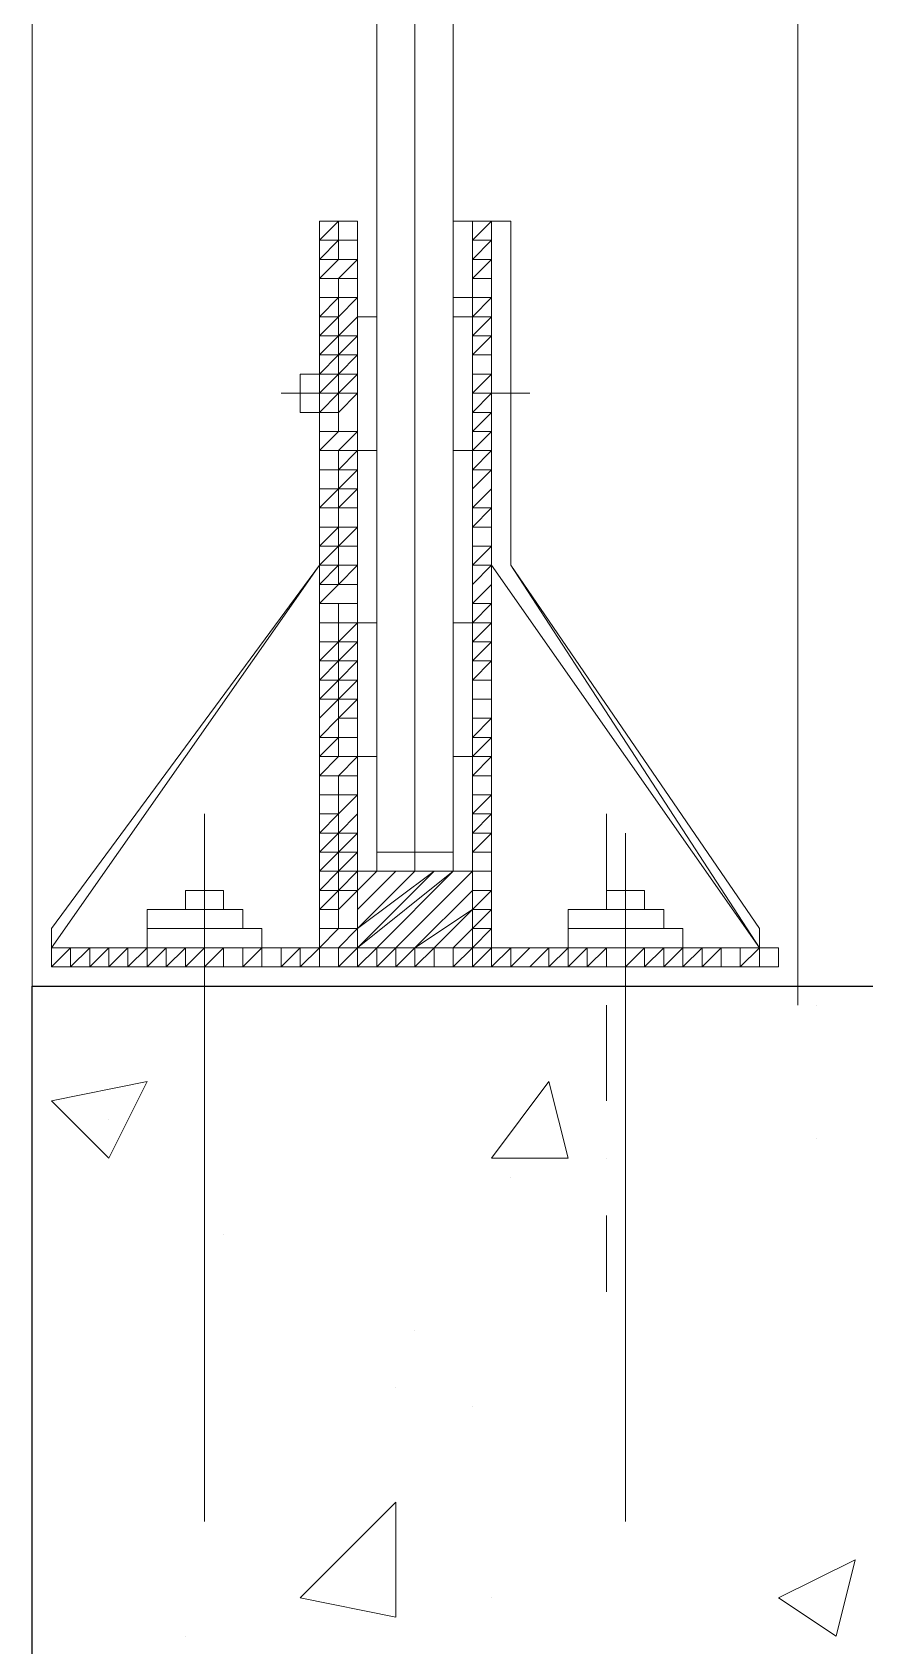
# Model space of a CAD drawing. Header units: millimetres. Extents: x 182 to 575, y -105 to 95.
# Drawn here: x 305.7183 to 305.9254, y 68.0943 to 68.4961 of the extents above; entities that cross this region are included whole.
import ezdxf

# ---------------------------------------------------------------- set-up
doc = ezdxf.new("R2010")
doc.units = ezdxf.units.MM
doc.header["$MEASUREMENT"] = 0
doc.layers.add('PDF_Geometry', color=7, linetype='Continuous')

msp = doc.modelspace()

# ---------------------------------------------------------------- linework, layer by layer
at = {"layer": 'PDF_Geometry', "lineweight": 0}
for points in [[(305.7183, 68.25862), (305.7183, 69.70625), (305.90877, 69.70625), (305.90877, 68.25386)], [(305.79925, 68.39196), (305.79925, 68.42529)], [(305.80401, 68.39196), (305.80401, 68.42529)], [(305.79925, 68.31577), (305.79925, 68.3491)], [(305.80401, 68.31577), (305.80401, 68.3491)], [(305.72306, 68.25862), (305.90401, 68.25862)], [(305.91354, 68.25386), (305.91354, 68.25386)], [(305.73735, 68.22529), (305.73735, 68.22529)], [(305.91354, 68.22053), (305.91354, 68.22053)], [(305.83735, 68.21101), (305.83735, 68.21101)], [(305.76591, 68.19672), (305.76591, 68.19672)], [(305.81353, 68.17291), (305.81353, 68.17291)], [(305.80877, 68.15863), (305.80877, 68.15863)], [(305.82782, 68.15386), (305.82782, 68.15386)], [(305.83258, 68.10624), (305.83258, 68.10624)], [(305.75639, 68.09672), (305.75639, 68.09672)]]:
    msp.add_lwpolyline(points, dxfattribs=at)
at = {"layer": 'PDF_Geometry', "lineweight": 13}
for points in [[(305.80401, 68.2872), (305.81353, 68.2872), (305.81353, 69.3872), (305.80401, 69.3872)], [(305.80401, 68.29196), (305.81353, 68.29196), (305.81353, 69.3872), (305.80401, 69.3872)], [(305.82306, 68.2872), (305.81353, 68.2872), (305.81353, 69.3872), (305.82306, 69.3872)], [(305.82306, 68.29196), (305.81353, 68.29196), (305.81353, 69.3872), (305.82306, 69.3872)], [(305.72306, 68.26815), (305.78973, 68.36339), (305.78973, 68.4491), (305.79925, 68.4491), (305.79925, 68.43005), (305.79925, 68.4491), (305.78973, 68.4491), (305.78973, 68.36339)], [(305.78973, 68.36339), (305.78973, 68.4491), (305.79925, 68.4491), (305.79925, 68.43005), (305.79925, 68.4491), (305.78973, 68.4491), (305.78973, 68.36339), (305.72306, 68.27291), (305.72306, 68.26815)], [(305.78973, 68.36339), (305.78973, 68.4491), (305.79925, 68.4491), (305.79925, 68.43005), (305.79925, 68.4491), (305.78973, 68.4491), (305.78973, 68.36339), (305.72306, 68.27291)], [(305.83258, 68.4491), (305.82782, 68.4491), (305.82782, 68.26815), (305.79925, 68.26815), (305.79925, 68.4491), (305.78973, 68.4491), (305.78973, 68.26339), (305.83258, 68.26339)], [(305.83258, 68.36339), (305.83258, 68.4491), (305.82782, 68.4491), (305.82782, 68.43005), (305.82306, 68.43005), (305.82306, 68.4491), (305.82782, 68.4491), (305.83258, 68.4491), (305.83735, 68.4491), (305.83735, 68.36339), (305.89925, 68.27291), (305.89925, 68.26815)], [(305.83258, 68.4491), (305.82782, 68.4491), (305.82782, 68.43005), (305.82782, 68.4491)], [(305.83735, 68.36339), (305.83735, 68.4491), (305.83735, 68.36339), (305.89925, 68.27291)], [(305.74687, 68.27291), (305.77068, 68.27291), (305.77068, 68.27767), (305.74687, 68.27767)], [(305.85163, 68.27291), (305.87544, 68.27291), (305.87544, 68.27767), (305.85163, 68.27767)], [(305.74687, 68.26815), (305.77544, 68.26815), (305.77544, 68.27291), (305.74687, 68.27291)], [(305.85163, 68.26815), (305.8802, 68.26815), (305.8802, 68.27291), (305.85163, 68.27291)]]:
    msp.add_lwpolyline(points, close=True, dxfattribs=at)
at = {"layer": 'PDF_Geometry', "lineweight": 20}
for points in [[(305.78973, 68.36339), (305.78973, 68.4491), (305.79925, 68.4491), (305.79925, 68.43005), (305.79925, 68.4491), (305.78973, 68.4491), (305.78973, 68.36339), (305.72306, 68.26815)], [(305.89925, 68.26815), (305.83258, 68.36339), (305.83258, 68.4491), (305.82782, 68.4491), (305.82782, 68.43005), (305.82306, 68.43005), (305.82306, 68.4491), (305.82782, 68.4491), (305.83258, 68.4491), (305.83735, 68.4491), (305.83735, 68.36339)], [(305.79925, 68.42529), (305.80401, 68.42529), (305.80401, 68.39196), (305.79925, 68.39196)], [(305.82306, 68.42529), (305.82782, 68.42529), (305.82782, 68.39196), (305.82306, 68.39196)], [(305.78497, 68.40625), (305.78497, 68.41101), (305.78973, 68.41101), (305.78973, 68.40625)], [(305.83735, 68.40625), (305.83735, 68.41101), (305.83735, 68.40625), (305.83735, 68.41101), (305.83735, 68.40625), (305.83735, 68.40148), (305.83735, 68.40625), (305.83735, 68.40148)], [(305.78497, 68.40625), (305.78497, 68.40148), (305.78973, 68.40148), (305.78973, 68.40625)], [(305.78973, 68.36339), (305.72306, 68.26815), (305.78973, 68.26815)], [(305.83258, 68.36339), (305.83258, 68.26815), (305.89925, 68.26815)], [(305.79925, 68.3491), (305.80401, 68.3491), (305.80401, 68.31577), (305.79925, 68.31577)], [(305.82306, 68.3491), (305.82782, 68.3491), (305.82782, 68.31577), (305.82306, 68.31577)], [(305.79925, 68.2872), (305.82782, 68.2872), (305.82782, 68.26815), (305.79925, 68.26815)], [(305.72306, 68.26815), (305.72306, 68.26339), (305.90401, 68.26339), (305.90401, 68.26815)]]:
    msp.add_lwpolyline(points, close=True, dxfattribs=at)
at = {"layer": 'PDF_Geometry', "color": 8, "lineweight": 13, "true_color": 0x808080}
for points in [[(305.78973, 68.4491), (305.78973, 68.4491)], [(305.79449, 68.4491), (305.79925, 68.4491)], [(305.82782, 68.4491), (305.82782, 68.4491)], [(305.82782, 68.44434), (305.83258, 68.44434), (305.83258, 68.4491)], [(305.78973, 68.43482), (305.79449, 68.43482), (305.78973, 68.43482), (305.79449, 68.43958), (305.79449, 68.44434), (305.79925, 68.44434), (305.79449, 68.44434), (305.79449, 68.43958), (305.78973, 68.43958), (305.79449, 68.44434)], [(305.79925, 68.44434), (305.79925, 68.44434)], [(305.82782, 68.44434), (305.82782, 68.44434)], [(305.82782, 68.43958), (305.83258, 68.44434), (305.83258, 68.43958), (305.82782, 68.43958), (305.82782, 68.43482), (305.83258, 68.43958), (305.83258, 68.43482), (305.82782, 68.43482), (305.82782, 68.43005), (305.82782, 68.43482)], [(305.79449, 68.43482), (305.79925, 68.43958)], [(305.82782, 68.43958), (305.82782, 68.43958)], [(305.82782, 68.43958), (305.82782, 68.43958)], [(305.79925, 68.43005), (305.79449, 68.43005), (305.79449, 68.42529), (305.78973, 68.42529), (305.79449, 68.43005), (305.79449, 68.43482), (305.79925, 68.43482)], [(305.83258, 68.43482), (305.83258, 68.43482)], [(305.78973, 68.43005), (305.78973, 68.43005)], [(305.78973, 68.43005), (305.79449, 68.43005), (305.79925, 68.43005), (305.79449, 68.42529), (305.78973, 68.42053), (305.79449, 68.42053), (305.79449, 68.42529)], [(305.82782, 68.43005), (305.82782, 68.43005)], [(305.83258, 68.42529), (305.82782, 68.42053), (305.82782, 68.42529), (305.83258, 68.42529), (305.83258, 68.43005)], [(305.78973, 68.42529), (305.78973, 68.42529)], [(305.78973, 68.42529), (305.78973, 68.42529)], [(305.79925, 68.42529), (305.79449, 68.42053), (305.78973, 68.41577), (305.79449, 68.41577), (305.79925, 68.42053), (305.79449, 68.42053), (305.79449, 68.41577), (305.78973, 68.41101), (305.79449, 68.41101), (305.79449, 68.41577), (305.79925, 68.41577), (305.79449, 68.41101), (305.78973, 68.40625), (305.79449, 68.40625), (305.79925, 68.41101), (305.79449, 68.41101), (305.79449, 68.40625), (305.78973, 68.40148), (305.79449, 68.40148), (305.79449, 68.40625), (305.79925, 68.40625), (305.79449, 68.40625)], [(305.79925, 68.42529), (305.79925, 68.42529)], [(305.83258, 68.42529), (305.83258, 68.42529)], [(305.83258, 68.42529), (305.83258, 68.42529)], [(305.78973, 68.42053), (305.78973, 68.42053)], [(305.83258, 68.42053), (305.83258, 68.42053)], [(305.83258, 68.42053), (305.83258, 68.42053)], [(305.79925, 68.41577), (305.79925, 68.41577)], [(305.82782, 68.40625), (305.83258, 68.40625), (305.83258, 68.41101), (305.82782, 68.41101), (305.82782, 68.41577), (305.83258, 68.41577), (305.82782, 68.41577)], [(305.82782, 68.36339), (305.83258, 68.36339), (305.83258, 68.36815), (305.82782, 68.36815), (305.82782, 68.37291), (305.83258, 68.37291), (305.82782, 68.37291), (305.83258, 68.37767), (305.83258, 68.38244), (305.83258, 68.3872), (305.82782, 68.38244), (305.82782, 68.3872), (305.83258, 68.3872), (305.83258, 68.39196), (305.82782, 68.3872), (305.82782, 68.39196), (305.83258, 68.39196), (305.83258, 68.39672), (305.82782, 68.39196), (305.82782, 68.39672), (305.83258, 68.39672), (305.83258, 68.40148), (305.82782, 68.39672), (305.82782, 68.40148), (305.83258, 68.40148), (305.83258, 68.40625), (305.82782, 68.40148), (305.82782, 68.40625), (305.83258, 68.41101), (305.83258, 68.41577)], [(305.83258, 68.41577), (305.83258, 68.41577)], [(305.83258, 68.41577), (305.83258, 68.41577)], [(305.79925, 68.41101), (305.79925, 68.41101)], [(305.82782, 68.41101), (305.82782, 68.41101)], [(305.83258, 68.41101), (305.83258, 68.41101)], [(305.78973, 68.40625), (305.78973, 68.40625)], [(305.78973, 68.39672), (305.79449, 68.39672), (305.79449, 68.40148), (305.79925, 68.40625)], [(305.82782, 68.40625), (305.82782, 68.40625)], [(305.78973, 68.40148), (305.78973, 68.40148)], [(305.79449, 68.39196), (305.78973, 68.39196), (305.79449, 68.39672), (305.79449, 68.40148)], [(305.79449, 68.40148), (305.79449, 68.40148)], [(305.79449, 68.40148), (305.79449, 68.40148)], [(305.79925, 68.40148), (305.79925, 68.40148)], [(305.79925, 68.40148), (305.79925, 68.40148)], [(305.82782, 68.40148), (305.82782, 68.40148)], [(305.83258, 68.40148), (305.83258, 68.40148)], [(305.78973, 68.39672), (305.78973, 68.39672)], [(305.78973, 68.39196), (305.79449, 68.39196), (305.79925, 68.39672)], [(305.82782, 68.39672), (305.82782, 68.39672)], [(305.78973, 68.39196), (305.78973, 68.39196)], [(305.79449, 68.39196), (305.79449, 68.39196)], [(305.79449, 68.39196), (305.79449, 68.39196)], [(305.79925, 68.39196), (305.79925, 68.39196)], [(305.83258, 68.39196), (305.83258, 68.39196)], [(305.78973, 68.3872), (305.78973, 68.3872)], [(305.83258, 68.3872), (305.83258, 68.3872)], [(305.78973, 68.38244), (305.78973, 68.38244)], [(305.78973, 68.37767), (305.78973, 68.37291), (305.79449, 68.37291), (305.79449, 68.37767), (305.79925, 68.38244), (305.79449, 68.38244), (305.79449, 68.37767), (305.78973, 68.37767), (305.79449, 68.38244)], [(305.79925, 68.38244), (305.79925, 68.38244)], [(305.82782, 68.38244), (305.82782, 68.38244)], [(305.83258, 68.38244), (305.82782, 68.37767), (305.82782, 68.38244)], [(305.83258, 68.38244), (305.83258, 68.38244)], [(305.83258, 68.38244), (305.83258, 68.38244)], [(305.79925, 68.37767), (305.79925, 68.37767)], [(305.82782, 68.37767), (305.83258, 68.37767)], [(305.83258, 68.37767), (305.83258, 68.37767)], [(305.83258, 68.37767), (305.83258, 68.37767)], [(305.78973, 68.37291), (305.78973, 68.37291)], [(305.79925, 68.37291), (305.79449, 68.36815), (305.79925, 68.36815), (305.79449, 68.36815), (305.78973, 68.36339), (305.78973, 68.36815)], [(305.82782, 68.37291), (305.82782, 68.37291)], [(305.83258, 68.36815), (305.82782, 68.36339), (305.83258, 68.36815), (305.83258, 68.37291)], [(305.83258, 68.37291), (305.83258, 68.37291)], [(305.83258, 68.37291), (305.83258, 68.37291)], [(305.78973, 68.36339), (305.79449, 68.36339), (305.79449, 68.36815)], [(305.79925, 68.36815), (305.79925, 68.36815)], [(305.82782, 68.36815), (305.82782, 68.36815)], [(305.82782, 68.36815), (305.82782, 68.36815)], [(305.83258, 68.36815), (305.83258, 68.36815)], [(305.78973, 68.35386), (305.79449, 68.35386), (305.78973, 68.35386), (305.79449, 68.35862), (305.79925, 68.36339)], [(305.82782, 68.36339), (305.82782, 68.36339)], [(305.78973, 68.35862), (305.78973, 68.35862)], [(305.79449, 68.35862), (305.79449, 68.35862)], [(305.79449, 68.35862), (305.79449, 68.35862)], [(305.79449, 68.35862), (305.79925, 68.35862)], [(305.79925, 68.35862), (305.79925, 68.35862)], [(305.82782, 68.35862), (305.82782, 68.35862)], [(305.82782, 68.35862), (305.82782, 68.35862)], [(305.83258, 68.35386), (305.83258, 68.3491), (305.82782, 68.3491), (305.82782, 68.34434), (305.83258, 68.3491), (305.83258, 68.35386), (305.82782, 68.3491), (305.82782, 68.35386), (305.83258, 68.35386), (305.83258, 68.35862)], [(305.83258, 68.35862), (305.83258, 68.35862)], [(305.78973, 68.3491), (305.79449, 68.3491), (305.79449, 68.35386)], [(305.79925, 68.35386), (305.79925, 68.35386)], [(305.82782, 68.35386), (305.82782, 68.35386)], [(305.78973, 68.3491), (305.78973, 68.3491)], [(305.78973, 68.3491), (305.78973, 68.3491)], [(305.79449, 68.3491), (305.79449, 68.3491)], [(305.79449, 68.3491), (305.79449, 68.3491)], [(305.79449, 68.3491), (305.79449, 68.3491)], [(305.79925, 68.3491), (305.79925, 68.3491)], [(305.82782, 68.3491), (305.82782, 68.3491)], [(305.82782, 68.33005), (305.83258, 68.33005), (305.82782, 68.33005), (305.82782, 68.33481), (305.83258, 68.33481), (305.83258, 68.33958), (305.82782, 68.33481), (305.82782, 68.33958), (305.83258, 68.33958), (305.83258, 68.34434), (305.82782, 68.33958), (305.82782, 68.34434), (305.83258, 68.34434), (305.83258, 68.3491)], [(305.79449, 68.34434), (305.79449, 68.33958), (305.78973, 68.33958), (305.79449, 68.34434), (305.79925, 68.34434), (305.79449, 68.33958), (305.78973, 68.33481), (305.79449, 68.33481), (305.79449, 68.33958), (305.79925, 68.33958), (305.79449, 68.33481), (305.79449, 68.33005), (305.78973, 68.33005)], [(305.79925, 68.34434), (305.79925, 68.34434)], [(305.83258, 68.34434), (305.83258, 68.34434)], [(305.78973, 68.33958), (305.78973, 68.33958)], [(305.82782, 68.33958), (305.82782, 68.33958)], [(305.83258, 68.33958), (305.83258, 68.33958)], [(305.78973, 68.32529), (305.79449, 68.33005), (305.79925, 68.33481), (305.79449, 68.33481), (305.78973, 68.33005), (305.78973, 68.33481)], [(305.79925, 68.33481), (305.79925, 68.33481)], [(305.83258, 68.33481), (305.83258, 68.33481)], [(305.83258, 68.33481), (305.83258, 68.33481)], [(305.79925, 68.33005), (305.79925, 68.33005)], [(305.82782, 68.33005), (305.82782, 68.33005)], [(305.83258, 68.32529), (305.83258, 68.32053), (305.82782, 68.32053), (305.82782, 68.32529), (305.83258, 68.32529), (305.83258, 68.33005)], [(305.83258, 68.33005), (305.83258, 68.33005)], [(305.78973, 68.32529), (305.78973, 68.32529)], [(305.78973, 68.32529), (305.78973, 68.32529)], [(305.79449, 68.32529), (305.79925, 68.32529)], [(305.79925, 68.32529), (305.79925, 68.32529)], [(305.82782, 68.32529), (305.82782, 68.32529)], [(305.82782, 68.32529), (305.83258, 68.32529), (305.82782, 68.32053)], [(305.78973, 68.311), (305.79449, 68.311), (305.78973, 68.311), (305.79449, 68.31577), (305.79449, 68.32053)], [(305.79925, 68.32053), (305.79925, 68.32053)], [(305.82782, 68.32053), (305.82782, 68.32053)], [(305.82782, 68.31577), (305.83258, 68.32053), (305.83258, 68.31577), (305.83258, 68.311), (305.82782, 68.311), (305.82782, 68.30624), (305.82782, 68.311)], [(305.83258, 68.31577), (305.82782, 68.311), (305.82782, 68.31577), (305.83258, 68.31577), (305.83258, 68.32053)], [(305.78973, 68.31577), (305.78973, 68.31577)], [(305.79449, 68.30148), (305.79449, 68.29672), (305.78973, 68.29672), (305.79449, 68.30148), (305.79925, 68.30624), (305.79449, 68.30624), (305.78973, 68.30624), (305.79449, 68.30624), (305.79449, 68.311), (305.79925, 68.31577)], [(305.82782, 68.31577), (305.82782, 68.31577)], [(305.82782, 68.31577), (305.82782, 68.31577)], [(305.79449, 68.311), (305.79925, 68.311)], [(305.79925, 68.311), (305.79925, 68.311)], [(305.83258, 68.311), (305.83258, 68.311)], [(305.78973, 68.30624), (305.78973, 68.30624)], [(305.78973, 68.30148), (305.79449, 68.30148), (305.79449, 68.30624), (305.79925, 68.30624)], [(305.82782, 68.30624), (305.82782, 68.30624)], [(305.83258, 68.30148), (305.82782, 68.29672), (305.82782, 68.30148), (305.83258, 68.30148), (305.83258, 68.30624)], [(305.83258, 68.30624), (305.83258, 68.30624)], [(305.78973, 68.30148), (305.78973, 68.30148)], [(305.78973, 68.30148), (305.78973, 68.30148)], [(305.79449, 68.28243), (305.79925, 68.28243), (305.79449, 68.28243), (305.79449, 68.27767), (305.78973, 68.27767), (305.79449, 68.28243), (305.79449, 68.2872), (305.79925, 68.2872), (305.79449, 68.28243), (305.78973, 68.28243), (305.79449, 68.2872), (305.79925, 68.29196), (305.79449, 68.29196), (305.79449, 68.2872), (305.78973, 68.2872), (305.79449, 68.29196), (305.79449, 68.29672), (305.79925, 68.29672), (305.79449, 68.29196), (305.78973, 68.29196), (305.79449, 68.29672), (305.79925, 68.30148)], [(305.79925, 68.30148), (305.79925, 68.30148)], [(305.79925, 68.30148), (305.79925, 68.30148)], [(305.83258, 68.30148), (305.83258, 68.30148)], [(305.83258, 68.30148), (305.83258, 68.30148)], [(305.78973, 68.29672), (305.78973, 68.29672)], [(305.82782, 68.29196), (305.83258, 68.29196), (305.83258, 68.29672)], [(305.83258, 68.29672), (305.83258, 68.29672)], [(305.78973, 68.29196), (305.78973, 68.29196)], [(305.79925, 68.29196), (305.79925, 68.29196)], [(305.82782, 68.28243), (305.83258, 68.28243), (305.83258, 68.2872), (305.82782, 68.2872), (305.82782, 68.29196), (305.83258, 68.29196), (305.83258, 68.2872), (305.82782, 68.2872)], [(305.83258, 68.29196), (305.83258, 68.29196)], [(305.79449, 68.2872), (305.79449, 68.2872)], [(305.79925, 68.2872), (305.79925, 68.2872)], [(305.82782, 68.2872), (305.82782, 68.2872)], [(305.83258, 68.2872), (305.83258, 68.2872)], [(305.78973, 68.28243), (305.78973, 68.28243)], [(305.78973, 68.27291), (305.79449, 68.27291), (305.79449, 68.27767), (305.79925, 68.28243)], [(305.82782, 68.28243), (305.82782, 68.28243)], [(305.82782, 68.28243), (305.82782, 68.28243)], [(305.82782, 68.28243), (305.82782, 68.28243)], [(305.7802, 68.26339), (305.78497, 68.26339), (305.78497, 68.26815), (305.78973, 68.26815), (305.79449, 68.26815), (305.78973, 68.26815), (305.79449, 68.27291), (305.79449, 68.27767)], [(305.78973, 68.27767), (305.78973, 68.27767)], [(305.79449, 68.27767), (305.79449, 68.27767)], [(305.79449, 68.27767), (305.79449, 68.27767)], [(305.79925, 68.27767), (305.79925, 68.27767)], [(305.79925, 68.27767), (305.79925, 68.27767)], [(305.84211, 68.26339), (305.83735, 68.26339), (305.84211, 68.26815), (305.83735, 68.26815), (305.83735, 68.26339), (305.83258, 68.26339), (305.83735, 68.26815), (305.83258, 68.26815), (305.82782, 68.26339), (305.82782, 68.26815), (305.82306, 68.26339), (305.8183, 68.26339), (305.8183, 68.26815), (305.82306, 68.26815), (305.82306, 68.26339), (305.82782, 68.26815), (305.83258, 68.26815), (305.83258, 68.26339), (305.82782, 68.26339), (305.82782, 68.26815), (305.83258, 68.27291), (305.83258, 68.26815), (305.82782, 68.26815), (305.82306, 68.26339), (305.82306, 68.26815), (305.8183, 68.26815), (305.81353, 68.26339), (305.81353, 68.26815), (305.8183, 68.26815), (305.8183, 68.26339), (305.82306, 68.26339), (305.82782, 68.26815), (305.82782, 68.27291), (305.83258, 68.27291), (305.83258, 68.27767), (305.82782, 68.27291), (305.82782, 68.27767)], [(305.82782, 68.27767), (305.82782, 68.27767)], [(305.83258, 68.27767), (305.83258, 68.27767)], [(305.78973, 68.27291), (305.78973, 68.27291)], [(305.78973, 68.26815), (305.79449, 68.26815), (305.79925, 68.27291)], [(305.82782, 68.27291), (305.82782, 68.27291)], [(305.72782, 68.26815), (305.72782, 68.26815)], [(305.73735, 68.26815), (305.73259, 68.26339), (305.73259, 68.26815)], [(305.73735, 68.26815), (305.73735, 68.26815)], [(305.73735, 68.26339), (305.74211, 68.26339), (305.74211, 68.26815), (305.74687, 68.26815)], [(305.74211, 68.26815), (305.74211, 68.26815)], [(305.75163, 68.26815), (305.74687, 68.26339), (305.75163, 68.26339), (305.75639, 68.26339), (305.75639, 68.26815), (305.75163, 68.26339), (305.75163, 68.26815), (305.75639, 68.26815)], [(305.76115, 68.26815), (305.75639, 68.26339), (305.76115, 68.26339)], [(305.75639, 68.26339), (305.76115, 68.26339), (305.76115, 68.26815), (305.76591, 68.26815), (305.76115, 68.26339), (305.76591, 68.26339), (305.76591, 68.26815), (305.77068, 68.26815), (305.76591, 68.26815)], [(305.77068, 68.26815), (305.77068, 68.26815)], [(305.77544, 68.26815), (305.77544, 68.26339), (305.77544, 68.26815), (305.7802, 68.26815), (305.7802, 68.26339), (305.78497, 68.26815), (305.78497, 68.26339)], [(305.78973, 68.26815), (305.78973, 68.26815)], [(305.79449, 68.26815), (305.79449, 68.26815)], [(305.79449, 68.26815), (305.79449, 68.26815)], [(305.79449, 68.26815), (305.79449, 68.26815)], [(305.79449, 68.26815), (305.79449, 68.26815)], [(305.79925, 68.26815), (305.79925, 68.26815)], [(305.80401, 68.26815), (305.80401, 68.26815)], [(305.80401, 68.26815), (305.80401, 68.26815)], [(305.8183, 68.26815), (305.8183, 68.26815)], [(305.8183, 68.26815), (305.8183, 68.26815)], [(305.82306, 68.26815), (305.82306, 68.26815)], [(305.83735, 68.26815), (305.83735, 68.26815)], [(305.84211, 68.26815), (305.84211, 68.26815)], [(305.84211, 68.26815), (305.84687, 68.26815), (305.84211, 68.26339), (305.84687, 68.26339), (305.84687, 68.26815), (305.85163, 68.26815), (305.84687, 68.26339), (305.85163, 68.26339)], [(305.85163, 68.26815), (305.85163, 68.26815)], [(305.86591, 68.26815), (305.86115, 68.26815), (305.86115, 68.26339), (305.86115, 68.26815), (305.85639, 68.26339), (305.85639, 68.26815)], [(305.86115, 68.26815), (305.86115, 68.26815)], [(305.86115, 68.26339), (305.86591, 68.26339), (305.86591, 68.26815), (305.87068, 68.26815)], [(305.86591, 68.26815), (305.86591, 68.26815)], [(305.87544, 68.26815), (305.87068, 68.26339), (305.87544, 68.26339), (305.8802, 68.26339), (305.8802, 68.26815), (305.88496, 68.26815), (305.8802, 68.26339), (305.88496, 68.26339)], [(305.8802, 68.26339), (305.88496, 68.26339), (305.88496, 68.26815), (305.88973, 68.26815), (305.88496, 68.26339), (305.88973, 68.26339), (305.88973, 68.26815), (305.89449, 68.26815), (305.88973, 68.26815)], [(305.88496, 68.26815), (305.88496, 68.26815)], [(305.89449, 68.26815), (305.89449, 68.26815)], [(305.89925, 68.26815), (305.89925, 68.26339), (305.89925, 68.26815), (305.90401, 68.26815)], [(305.72306, 68.26339), (305.72782, 68.26339)], [(305.72306, 68.26339), (305.72306, 68.26339)], [(305.72782, 68.26339), (305.72782, 68.26339)], [(305.73259, 68.26339), (305.73259, 68.26339)], [(305.73259, 68.26339), (305.73259, 68.26339)], [(305.74211, 68.26339), (305.74211, 68.26339)], [(305.76591, 68.26339), (305.76591, 68.26339)], [(305.76591, 68.26339), (305.77068, 68.26339)], [(305.76591, 68.26339), (305.76591, 68.26339)], [(305.77068, 68.26339), (305.77068, 68.26339)], [(305.77544, 68.26339), (305.77544, 68.26339)], [(305.78973, 68.26339), (305.78973, 68.26339)], [(305.78973, 68.26339), (305.78973, 68.26339)], [(305.79925, 68.26339), (305.79925, 68.26339)], [(305.79925, 68.26339), (305.79925, 68.26339)], [(305.80877, 68.26339), (305.80877, 68.26339)], [(305.80877, 68.26339), (305.80877, 68.26339)], [(305.80877, 68.26339), (305.80877, 68.26339)], [(305.81353, 68.26339), (305.81353, 68.26339)], [(305.81353, 68.26339), (305.81353, 68.26339)], [(305.81353, 68.26339), (305.81353, 68.26339)], [(305.81353, 68.26339), (305.81353, 68.26339)], [(305.8183, 68.26339), (305.8183, 68.26339)], [(305.8183, 68.26339), (305.8183, 68.26339)], [(305.8183, 68.26339), (305.8183, 68.26339)], [(305.8183, 68.26339), (305.8183, 68.26339)], [(305.8183, 68.26339), (305.8183, 68.26339)], [(305.82306, 68.26339), (305.82306, 68.26339)], [(305.83258, 68.26339), (305.83258, 68.26339)], [(305.83258, 68.26339), (305.83258, 68.26339)], [(305.84211, 68.26339), (305.84211, 68.26339)], [(305.84687, 68.26339), (305.84687, 68.26339)], [(305.85163, 68.26339), (305.85163, 68.26339)], [(305.85639, 68.26339), (305.85639, 68.26339)], [(305.85639, 68.26339), (305.85639, 68.26339)], [(305.86591, 68.26339), (305.86591, 68.26339)], [(305.88973, 68.26339), (305.88973, 68.26339)], [(305.88973, 68.26339), (305.89449, 68.26339)], [(305.88973, 68.26339), (305.88973, 68.26339)], [(305.89449, 68.26339), (305.89449, 68.26339)], [(305.89925, 68.26339), (305.89925, 68.26339)], [(305.90401, 68.26339), (305.90401, 68.26339)]]:
    msp.add_lwpolyline(points, dxfattribs=at)
for points in [[(305.79449, 68.4491), (305.78973, 68.44434), (305.79449, 68.44434)], [(305.83258, 68.4491), (305.82782, 68.44434), (305.82782, 68.4491)], [(305.79925, 68.43958), (305.79449, 68.43958)], [(305.83258, 68.43005), (305.83258, 68.43482), (305.83258, 68.43005), (305.82782, 68.43005), (305.82782, 68.42529)], [(305.83258, 68.42053), (305.82782, 68.41577), (305.82782, 68.42053)], [(305.79925, 68.39672), (305.79449, 68.39672)], [(305.79925, 68.39196), (305.79449, 68.39196), (305.79449, 68.3872), (305.78973, 68.3872), (305.79449, 68.3872)], [(305.79925, 68.3872), (305.79449, 68.38244), (305.78973, 68.38244), (305.79449, 68.38244), (305.79449, 68.3872)], [(305.79925, 68.37291), (305.79449, 68.37291), (305.79449, 68.36815), (305.78973, 68.36815), (305.79449, 68.37291), (305.79449, 68.37767), (305.79925, 68.37767)], [(305.79925, 68.36339), (305.79449, 68.36339), (305.79449, 68.35862), (305.78973, 68.35862), (305.79449, 68.36339)], [(305.83258, 68.35862), (305.82782, 68.35386), (305.82782, 68.35862), (305.83258, 68.36339)], [(305.79925, 68.35386), (305.79449, 68.35386)], [(305.79925, 68.3491), (305.79449, 68.3491), (305.79449, 68.34434), (305.78973, 68.34434), (305.79449, 68.34434)], [(305.79925, 68.33005), (305.79449, 68.32529), (305.79449, 68.33005)], [(305.79449, 68.32529), (305.79449, 68.32053), (305.78973, 68.32053)], [(305.79925, 68.32053), (305.79449, 68.32053), (305.79449, 68.31577), (305.78973, 68.31577), (305.79449, 68.32053)], [(305.79925, 68.31577), (305.79449, 68.31577)], [(305.83258, 68.30624), (305.83258, 68.311), (305.83258, 68.30624), (305.82782, 68.30624), (305.82782, 68.30148)], [(305.83258, 68.29672), (305.82782, 68.29196), (305.82782, 68.29672)], [(305.83258, 68.28243), (305.83258, 68.27767), (305.82782, 68.27767)], [(305.79925, 68.27291), (305.79449, 68.27291)], [(305.72782, 68.26815), (305.72306, 68.26815), (305.72306, 68.26339)], [(305.73259, 68.26815), (305.72782, 68.26339), (305.72782, 68.26815)], [(305.74211, 68.26815), (305.73735, 68.26339), (305.73735, 68.26815)], [(305.74687, 68.26815), (305.74211, 68.26339), (305.74687, 68.26339)], [(305.77544, 68.26815), (305.77068, 68.26339), (305.77068, 68.26815)], [(305.78973, 68.26815), (305.78497, 68.26339), (305.78973, 68.26339)], [(305.81353, 68.26815), (305.80877, 68.26815), (305.80877, 68.26339), (305.80401, 68.26339), (305.80877, 68.26815), (305.80401, 68.26815), (305.80401, 68.26339), (305.79925, 68.26339), (305.80401, 68.26815), (305.79925, 68.26815), (305.79925, 68.26339), (305.79449, 68.26339), (305.79925, 68.26815), (305.79449, 68.26815), (305.79449, 68.26339), (305.78973, 68.26339), (305.79449, 68.26339), (305.79925, 68.26339), (305.79925, 68.26815), (305.79449, 68.26815), (305.79449, 68.26339), (305.79925, 68.26815), (305.80401, 68.26815), (305.79925, 68.26339), (305.80401, 68.26339), (305.80401, 68.26815), (305.80877, 68.26815), (305.80401, 68.26339), (305.80877, 68.26339), (305.80877, 68.26815), (305.81353, 68.26815), (305.80877, 68.26339)], [(305.8183, 68.26815), (305.81353, 68.26339), (305.81353, 68.26815)], [(305.83258, 68.26815), (305.82782, 68.26339), (305.83258, 68.26339)], [(305.85639, 68.26815), (305.85163, 68.26339), (305.85163, 68.26815)], [(305.87068, 68.26815), (305.86591, 68.26339), (305.87068, 68.26339)], [(305.8802, 68.26815), (305.87544, 68.26815), (305.87544, 68.26339)], [(305.89925, 68.26815), (305.89449, 68.26339), (305.89449, 68.26815)]]:
    msp.add_lwpolyline(points, close=True, dxfattribs=at)
at = {"layer": 'PDF_Geometry', "lineweight": 20}
for points in [[(305.83735, 68.4491), (305.83735, 68.36339), (305.89925, 68.26815), (305.83258, 68.36339), (305.83258, 68.4491), (305.82782, 68.4491), (305.82782, 68.43005), (305.82306, 68.43005), (305.82306, 68.4491)], [(305.83258, 68.4491), (305.82782, 68.4491)], [(305.78973, 68.40625), (305.78973, 68.41101), (305.78973, 68.40625)], [(305.79925, 68.40625), (305.7802, 68.40625)], [(305.78973, 68.40625), (305.78973, 68.40148), (305.78973, 68.40625)], [(305.82782, 68.40625), (305.84211, 68.40625)], [(305.79925, 68.2872), (305.80401, 68.2872), (305.79925, 68.28243), (305.80401, 68.2872)], [(305.79925, 68.27767), (305.80877, 68.2872), (305.79925, 68.27767), (305.80877, 68.2872)], [(305.79925, 68.27291), (305.81353, 68.2872), (305.79925, 68.27291), (305.8183, 68.2872), (305.79925, 68.26815), (305.8183, 68.2872)], [(305.79925, 68.26815), (305.82306, 68.2872), (305.80401, 68.26815), (305.82306, 68.2872)], [(305.80877, 68.26815), (305.82782, 68.2872), (305.80877, 68.26815), (305.82782, 68.2872)], [(305.81353, 68.26815), (305.82782, 68.28243), (305.81353, 68.26815), (305.82782, 68.27767), (305.8183, 68.26815), (305.82782, 68.27767)], [(305.82306, 68.26815), (305.82782, 68.27291), (305.82306, 68.26815), (305.82782, 68.27291)], [(305.82782, 68.26815), (305.82782, 68.26815)]]:
    msp.add_lwpolyline(points, dxfattribs=at)
at = {"layer": 'PDF_Geometry', "lineweight": 0}
for points in [[(305.79925, 68.42529), (305.79925, 68.39196)], [(305.82306, 68.42529), (305.82306, 68.39196)], [(305.82782, 68.42529), (305.82782, 68.39196)], [(305.79925, 68.3491), (305.79925, 68.31577)], [(305.82306, 68.3491), (305.82306, 68.31577)], [(305.82782, 68.3491), (305.82782, 68.31577)], [(305.74687, 68.23482), (305.73735, 68.21577), (305.72306, 68.23005)], [(305.84687, 68.23482), (305.85163, 68.21577), (305.83258, 68.21577)], [(305.80877, 68.10148), (305.78497, 68.10624), (305.80877, 68.13005)], [(305.92306, 68.11577), (305.9183, 68.09672), (305.90401, 68.10624)]]:
    msp.add_lwpolyline(points, close=True, dxfattribs=at)
at = {"layer": 'PDF_Geometry', "lineweight": 13}
for points in [[(305.89925, 68.26815), (305.83258, 68.26815), (305.83258, 68.36339)], [(305.76115, 68.30148), (305.76115, 68.27767), (305.76115, 68.28243), (305.75639, 68.28243), (305.75639, 68.27767), (305.75639, 68.28243)], [(305.86115, 68.30148), (305.86115, 68.27767)], [(305.76115, 68.12529), (305.76115, 68.29672)], [(305.86591, 68.12529), (305.86591, 68.29672)], [(305.76115, 68.28243), (305.76591, 68.28243), (305.76591, 68.27767)], [(305.86115, 68.28243), (305.86115, 68.27767), (305.86115, 68.28243), (305.87068, 68.28243), (305.87068, 68.27767), (305.87068, 68.28243)], [(305.76115, 68.26339), (305.76115, 68.26339)], [(305.86115, 68.26339), (305.86115, 68.26339)], [(305.76115, 68.25386), (305.76115, 68.23005)], [(305.86115, 68.25386), (305.86115, 68.23005)], [(305.76115, 68.21577), (305.76115, 68.21577)], [(305.86115, 68.21577), (305.86115, 68.21577)], [(305.76115, 68.20148), (305.76115, 68.18243)], [(305.86115, 68.20148), (305.86115, 68.18243)]]:
    msp.add_lwpolyline(points, dxfattribs=at)
at = {"layer": 'PDF_Geometry', "lineweight": 40}
msp.add_lwpolyline([(305.89925, 68.26815), (305.89925, 68.26815)], dxfattribs=at)
at = {"layer": 'PDF_Geometry', "lineweight": 25}
msp.add_lwpolyline([(305.7183, 66.50624), (305.7183, 68.25862), (306.1183, 68.25862), (306.1183, 66.50624)], dxfattribs=at)

doc.saveas('drawing.dxf')
